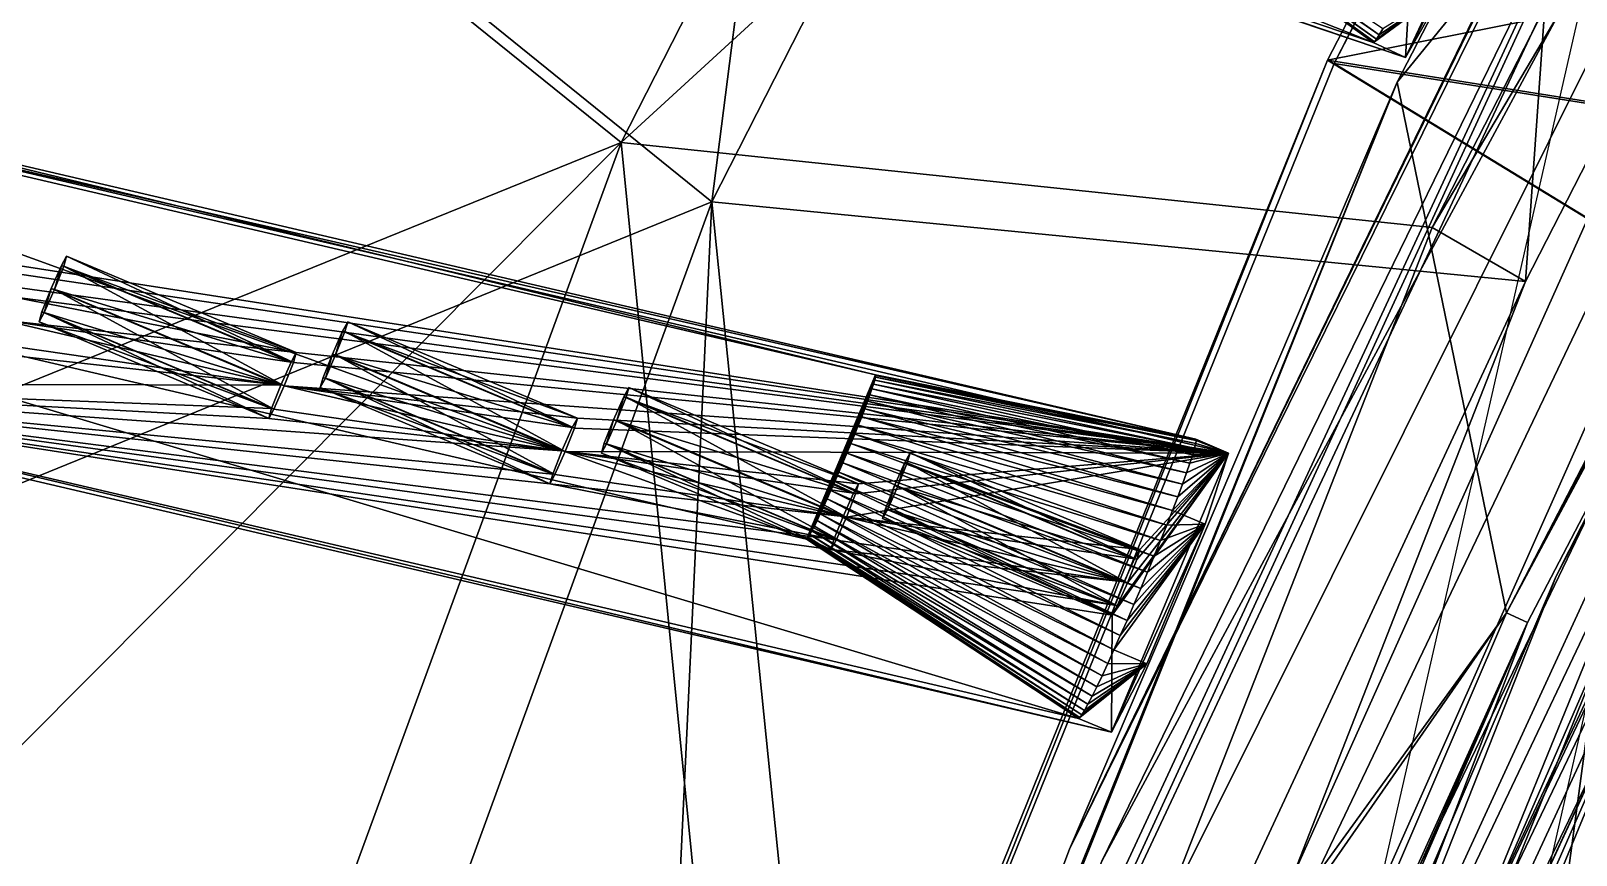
# Model space of a CAD drawing. Header units: millimetres. Extents: x -228 to 228, y -204 to 237.
# Drawn here: x -189.45 to -146.07, y 12.16 to 35.31 of the extents above; entities that cross this region are included whole.
import ezdxf

# ---------------------------------------------------------------- set-up
doc = ezdxf.new("R2010")
doc.units = ezdxf.units.MM
doc.header["$LTSCALE"] = 127.314815
for name, color, linetype in [('1230', 7, 'CONTINUOUS'), ('1397', 7, 'CONTINUOUS'), ('1437', 7, 'CONTINUOUS'), ('15', 7, 'CONTINUOUS'), ('1785', 7, 'CONTINUOUS'), ('1786', 7, 'CONTINUOUS'), ('1788', 7, 'CONTINUOUS'), ('18', 7, 'CONTINUOUS'), ('25', 7, 'CONTINUOUS'), ('331', 7, 'CONTINUOUS'), ('360', 7, 'CONTINUOUS'), ('378', 7, 'CONTINUOUS'), ('436', 7, 'CONTINUOUS'), ('45', 7, 'CONTINUOUS'), ('52', 7, 'CONTINUOUS'), ('55', 7, 'CONTINUOUS'), ('6630', 7, 'CONTINUOUS'), ('6631', 7, 'CONTINUOUS'), ('6634', 7, 'CONTINUOUS'), ('6722', 7, 'CONTINUOUS'), ('6923', 7, 'CONTINUOUS'), ('6924', 7, 'CONTINUOUS'), ('6945', 7, 'CONTINUOUS'), ('6947', 7, 'CONTINUOUS'), ('6950', 7, 'CONTINUOUS'), ('6951', 7, 'CONTINUOUS'), ('6952', 7, 'CONTINUOUS'), ('6953', 7, 'CONTINUOUS'), ('6954', 7, 'CONTINUOUS'), ('6955', 7, 'CONTINUOUS'), ('6956', 7, 'CONTINUOUS'), ('6957', 7, 'CONTINUOUS'), ('6958', 7, 'CONTINUOUS'), ('6959', 7, 'CONTINUOUS'), ('6960', 7, 'CONTINUOUS'), ('6961', 7, 'CONTINUOUS'), ('6962', 7, 'CONTINUOUS'), ('6963', 7, 'CONTINUOUS'), ('6964', 7, 'CONTINUOUS'), ('6965', 7, 'CONTINUOUS'), ('6966', 7, 'CONTINUOUS'), ('6973', 7, 'CONTINUOUS'), ('6975', 7, 'CONTINUOUS'), ('6976', 7, 'CONTINUOUS'), ('6978', 7, 'CONTINUOUS')]:
    doc.layers.add(name, color=color, linetype=linetype)

msp = doc.modelspace()

# ---------------------------------------------------------------- linework, layer by layer
at = {"layer": '1230', "color": 5, "linetype": 'Continuous'}
for points in [[(-146.627, 19.996, 1026.722), (-121.292, 70.028, 1027.748), (-120.549, 69.599, 1026.788), (-146.627, 19.996, 1026.722)], [(-159.452, -12.478, 1025.142), (-146.627, 19.996, 1026.722), (-120.549, 69.599, 1026.788), (-159.452, -12.478, 1025.142)], [(-159.452, -12.478, 1025.142), (-120.549, 69.599, 1026.788), (-158.696, -12.728, 1024.603), (-159.452, -12.478, 1025.142)], [(-120.549, 69.599, 1026.788), (-119.461, 68.971, 1026.509), (-158.696, -12.728, 1024.603), (-120.549, 69.599, 1026.788)], [(-119.461, 68.971, 1026.509), (-144.801, 19.216, 1025.732), (-158.696, -12.728, 1024.603), (-119.461, 68.971, 1026.509)], [(-144.801, 19.216, 1025.732), (-157.798, -13.048, 1024.474), (-158.696, -12.728, 1024.603), (-144.801, 19.216, 1025.732)]]:
    msp.add_3dface(points, dxfattribs=at)
at = {"layer": '1397', "color": 5, "linetype": 'Continuous'}
for points in [[(-168.078, -8.29, 1027.757), (-160.292, 12.33, 1028.608), (-129.505, 74.77, 1029.13), (-168.078, -8.29, 1027.757)], [(-168.078, -8.29, 1027.757), (-129.505, 74.77, 1029.13), (-167.777, -8.367, 1027.135), (-168.078, -8.29, 1027.757)], [(-129.505, 74.77, 1029.13), (-128.922, 74.433, 1028.874), (-167.777, -8.367, 1027.135), (-129.505, 74.77, 1029.13)], [(-160.292, 12.33, 1028.608), (-129.787, 74.933, 1029.772), (-129.505, 74.77, 1029.13), (-160.292, 12.33, 1028.608)], [(-128.922, 74.433, 1028.874), (-159.38, 11.995, 1027.713), (-167.777, -8.367, 1027.135), (-128.922, 74.433, 1028.874)]]:
    msp.add_3dface(points, dxfattribs=at)
at = {"layer": '1437', "color": 5, "linetype": 'Continuous'}
for points in [[(-144.763, 20.147, 1029.44), (-158.102, -12.583, 1028.011), (-143.28, 19.492, 1028.89), (-144.763, 20.147, 1029.44)], [(-143.28, 19.492, 1028.89), (-158.102, -12.583, 1028.011), (-157.451, -12.811, 1027.672), (-143.28, 19.492, 1028.89)], [(-156.732, -13.077, 1027.604), (-143.28, 19.492, 1028.89), (-157.451, -12.811, 1027.672), (-156.732, -13.077, 1027.604)]]:
    msp.add_3dface(points, dxfattribs=at)
at = {"layer": '15', "color": 5, "linetype": 'Continuous'}
for points in [[(-153.046, 34.485, 1032.773), (-83.571, 48.25, 1037.893), (-131.588, 75.972, 1033.284), (-153.046, 34.485, 1032.773)], [(-93.212, 24.976, 1037.893), (-83.571, 48.25, 1037.893), (-153.046, 34.485, 1032.773), (-93.212, 24.976, 1037.893)], [(-170.748, -9.285, 1031.221), (-96.5, 0, 1037.893), (-153.046, 34.485, 1032.773), (-170.748, -9.285, 1031.221)], [(-96.5, 0, 1037.893), (-93.212, 24.976, 1037.893), (-153.046, 34.485, 1032.773), (-96.5, 0, 1037.893)]]:
    msp.add_3dface(points, dxfattribs=at)
at = {"layer": '1785', "color": 2, "linetype": 'Continuous'}
for points in [[(-149.517, 0, 26), (-129.289, 62.262, 26), (-134.711, 64.871, 26), (-149.517, 0, 26)], [(-143.5, 0, 26), (-129.289, 62.262, 26), (-149.517, 0, 26), (-143.5, 0, 26)]]:
    msp.add_3dface(points, dxfattribs=at)
at = {"layer": '1786', "color": 2, "linetype": 'Continuous'}
for points in [[(-154.156, 0, 25.156), (-138.889, 66.886, 25.156), (-147.855, 0, 18.855), (-154.156, 0, 25.156)], [(-147.855, 0, 18.855), (-138.889, 66.886, 25.156), (-133.212, 64.152, 18.855), (-147.855, 0, 18.855)]]:
    msp.add_3dface(points, dxfattribs=at)
at = {"layer": '1788', "color": 2, "linetype": 'Continuous'}
for points in [[(-147.478, 0, 14.121), (-147.709, 0, 18.527), (-133.081, 64.089, 18.527), (-147.478, 0, 14.121)], [(-147.478, 0, 14.121), (-133.081, 64.089, 18.527), (-132.873, 63.988, 14.121), (-147.478, 0, 14.121)]]:
    msp.add_3dface(points, dxfattribs=at)
at = {"layer": '18', "color": 5, "linetype": 'Continuous'}
for points in [[(-131.412, 75.871, 1031.295), (-93.212, 24.976, 1035.889), (-152.865, 34.39, 1030.783), (-131.412, 75.871, 1031.295)], [(-96.5, 0, 1035.889), (-170.52, -9.273, 1029.234), (-152.865, 34.39, 1030.783), (-96.5, 0, 1035.889)], [(-93.212, 24.976, 1035.889), (-96.5, 0, 1035.889), (-152.865, 34.39, 1030.783), (-93.212, 24.976, 1035.889)]]:
    msp.add_3dface(points, dxfattribs=at)
at = {"layer": '25', "color": 5, "linetype": 'Continuous'}
for points in [[(-153.046, 34.485, 1032.773), (-131.588, 75.972, 1033.284), (-152.865, 34.39, 1030.783), (-153.046, 34.485, 1032.773)], [(-131.588, 75.972, 1033.284), (-131.412, 75.871, 1031.295), (-152.865, 34.39, 1030.783), (-131.588, 75.972, 1033.284)], [(-170.748, -9.285, 1031.221), (-153.046, 34.485, 1032.773), (-170.52, -9.273, 1029.234), (-170.748, -9.285, 1031.221)], [(-170.52, -9.273, 1029.234), (-153.046, 34.485, 1032.773), (-152.865, 34.39, 1030.783), (-170.52, -9.273, 1029.234)]]:
    msp.add_3dface(points, dxfattribs=at)
at = {"layer": '331', "color": 5, "linetype": 'Continuous'}
for points in [[(-128.922, 74.433, 1028.874), (-126.476, 73.021, 1028.903), (-159.38, 11.995, 1027.713), (-128.922, 74.433, 1028.874)], [(-159.38, 11.995, 1027.713), (-126.476, 73.021, 1028.903), (-167.169, -8.569, 1026.864), (-159.38, 11.995, 1027.713)], [(-167.169, -8.569, 1026.864), (-126.476, 73.021, 1028.903), (-163.823, -10.296, 1026.662), (-167.169, -8.569, 1026.864)], [(-126.476, 73.021, 1028.903), (-124.565, 71.918, 1028.934), (-163.823, -10.296, 1026.662), (-126.476, 73.021, 1028.903)], [(-163.823, -10.296, 1026.662), (-124.565, 71.918, 1028.934), (-161.642, -11.401, 1026.38), (-163.823, -10.296, 1026.662)], [(-124.565, 71.918, 1028.934), (-122.24, 70.575, 1028.707), (-161.642, -11.401, 1026.38), (-124.565, 71.918, 1028.934)], [(-161.642, -11.401, 1026.38), (-122.24, 70.575, 1028.707), (-160.305, -12.063, 1025.877), (-161.642, -11.401, 1026.38)], [(-122.24, 70.575, 1028.707), (-121.292, 70.028, 1027.748), (-160.305, -12.063, 1025.877), (-122.24, 70.575, 1028.707)], [(-160.305, -12.063, 1025.877), (-121.292, 70.028, 1027.748), (-146.627, 19.996, 1026.722), (-160.305, -12.063, 1025.877)], [(-159.452, -12.478, 1025.142), (-160.305, -12.063, 1025.877), (-146.627, 19.996, 1026.722), (-159.452, -12.478, 1025.142)]]:
    msp.add_3dface(points, dxfattribs=at)
at = {"layer": '360', "color": 5, "linetype": 'Continuous'}
for points in [[(-147.435, 18.692, 1030.461), (-159.266, -12.211, 1028.73), (-120.796, 69.742, 1031.257), (-147.435, 18.692, 1030.461)], [(-120.796, 69.742, 1031.257), (-159.266, -12.211, 1028.73), (-120.194, 69.394, 1030.83), (-120.796, 69.742, 1031.257)], [(-159.266, -12.211, 1028.73), (-158.102, -12.583, 1028.011), (-120.194, 69.394, 1030.83), (-159.266, -12.211, 1028.73)], [(-120.194, 69.394, 1030.83), (-158.102, -12.583, 1028.011), (-144.763, 20.147, 1029.44), (-120.194, 69.394, 1030.83)], [(-160.634, -11.718, 1029.225), (-159.266, -12.211, 1028.73), (-147.435, 18.692, 1030.461), (-160.634, -11.718, 1029.225)]]:
    msp.add_3dface(points, dxfattribs=at)
at = {"layer": '378', "color": 5, "linetype": 'Continuous'}
msp.add_3dface([(-156.732, -13.077, 1027.604), (-133.127, 8.141, 1029.938), (-143.28, 19.492, 1028.89), (-156.732, -13.077, 1027.604)], dxfattribs=at)
at = {"layer": '436', "color": 5, "linetype": 'Continuous'}
for points in [[(-121.502, 70.149, 1031.411), (-148.026, 18.961, 1030.543), (-121.14, 69.94, 1031.392), (-121.502, 70.149, 1031.411)], [(-148.026, 18.961, 1030.543), (-120.796, 69.742, 1031.257), (-121.14, 69.94, 1031.392), (-148.026, 18.961, 1030.543)], [(-148.026, 18.961, 1030.543), (-147.435, 18.692, 1030.461), (-120.796, 69.742, 1031.257), (-148.026, 18.961, 1030.543)], [(-148.026, 18.961, 1030.543), (-161.102, -11.533, 1029.261), (-147.435, 18.692, 1030.461), (-148.026, 18.961, 1030.543)], [(-147.435, 18.692, 1030.461), (-161.102, -11.533, 1029.261), (-160.867, -11.627, 1029.265), (-147.435, 18.692, 1030.461)], [(-160.634, -11.718, 1029.225), (-147.435, 18.692, 1030.461), (-160.867, -11.627, 1029.265), (-160.634, -11.718, 1029.225)]]:
    msp.add_3dface(points, dxfattribs=at)
at = {"layer": '45', "color": 5, "linetype": 'Continuous'}
msp.add_3dface([(-144.801, 19.216, 1025.732), (-132.228, -7.286, 1027.011), (-157.798, -13.048, 1024.474), (-144.801, 19.216, 1025.732)], dxfattribs=at)
at = {"layer": '52', "color": 5, "linetype": 'Continuous'}
for points in [[(-151.093, 33.866, 1029.97), (-129.849, 74.968, 1030.472), (-160.292, 12.33, 1028.608), (-151.093, 33.866, 1029.97)], [(-160.292, 12.33, 1028.608), (-129.849, 74.968, 1030.472), (-129.787, 74.933, 1029.772), (-160.292, 12.33, 1028.608)], [(-168.56, -9.423, 1028.45), (-151.093, 33.866, 1029.97), (-168.517, -9.421, 1028.077), (-168.56, -9.423, 1028.45)], [(-151.093, 33.866, 1029.97), (-168.474, -9.419, 1027.704), (-168.517, -9.421, 1028.077), (-151.093, 33.866, 1029.97)], [(-168.474, -9.419, 1027.704), (-151.093, 33.866, 1029.97), (-168.278, -8.86, 1027.73), (-168.474, -9.419, 1027.704)], [(-151.093, 33.866, 1029.97), (-168.078, -8.29, 1027.757), (-168.278, -8.86, 1027.73), (-151.093, 33.866, 1029.97)], [(-168.078, -8.29, 1027.757), (-151.093, 33.866, 1029.97), (-160.292, 12.33, 1028.608), (-168.078, -8.29, 1027.757)]]:
    msp.add_3dface(points, dxfattribs=at)
at = {"layer": '55', "color": 5, "linetype": 'Continuous'}
for points in [[(-129.849, 74.968, 1030.472), (-151.093, 33.866, 1029.97), (-121.502, 70.149, 1031.411), (-129.849, 74.968, 1030.472)], [(-121.502, 70.149, 1031.411), (-151.093, 33.866, 1029.97), (-148.026, 18.961, 1030.543), (-121.502, 70.149, 1031.411)], [(-151.093, 33.866, 1029.97), (-168.56, -9.423, 1028.45), (-148.026, 18.961, 1030.543), (-151.093, 33.866, 1029.97)], [(-148.026, 18.961, 1030.543), (-168.56, -9.423, 1028.45), (-169.356, -11.724, 1028.343), (-148.026, 18.961, 1030.543)], [(-161.102, -11.533, 1029.261), (-148.026, 18.961, 1030.543), (-169.356, -11.724, 1028.343), (-161.102, -11.533, 1029.261)]]:
    msp.add_3dface(points, dxfattribs=at)
at = {"layer": '6630', "color": 6, "linetype": 'Continuous'}
for points in [[(-172.881, 32.169, 553.042), (-146.238, 84.431, 553.05), (-190.096, 46.066, 88.542), (-172.881, 32.169, 553.042)], [(-146.238, 84.431, 553.05), (-172.881, 32.169, 553.042), (-127.606, 73.673, 1026.6), (-146.238, 84.431, 553.05)], [(-127.606, 73.673, 1026.6), (-172.881, 32.169, 553.042), (-150.105, 29.785, 1025.993), (-127.606, 73.673, 1026.6)], [(-200.294, 21.058, 99.884), (-172.881, 32.169, 553.042), (-190.096, 46.066, 88.542), (-200.294, 21.058, 99.884)], [(-192.955, -22.575, 553.043), (-172.881, 32.169, 553.042), (-208.254, -3.377, 115.659), (-192.955, -22.575, 553.043)], [(-208.254, -3.377, 115.659), (-172.881, 32.169, 553.042), (-200.294, 21.058, 99.884), (-208.254, -3.377, 115.659)], [(-172.881, 32.169, 553.042), (-192.955, -22.575, 553.043), (-168.107, -16.104, 1024.198), (-172.881, 32.169, 553.042)], [(-150.105, 29.785, 1025.993), (-172.881, 32.169, 553.042), (-168.107, -16.104, 1024.198), (-150.105, 29.785, 1025.993)]]:
    msp.add_3dface(points, dxfattribs=at)
at = {"layer": '6631', "color": 6, "linetype": 'Continuous'}
for points in [[(-162.269, 93.686, 79.5), (-170.333, 30.504, 553.04), (-187.545, 44.423, 88.591), (-162.269, 93.686, 79.5)], [(-143.637, 82.929, 553.05), (-170.333, 30.504, 553.04), (-162.269, 93.686, 79.5), (-143.637, 82.929, 553.05)], [(-170.333, 30.504, 553.04), (-143.637, 82.929, 553.05), (-147.493, 28.273, 1025.993), (-170.333, 30.504, 553.04)], [(-147.493, 28.273, 1025.993), (-143.637, 82.929, 553.05), (-125.005, 72.172, 1026.6), (-147.493, 28.273, 1025.993)], [(-187.545, 44.423, 88.591), (-170.333, 30.504, 553.04), (-197.735, 19.35, 99.988), (-187.545, 44.423, 88.591)], [(-170.333, 30.504, 553.04), (-190.338, -24.345, 553.042), (-197.735, 19.35, 99.988), (-170.333, 30.504, 553.04)], [(-173.259, -31.753, 954.205), (-190.338, -24.345, 553.042), (-170.333, 30.504, 553.04), (-173.259, -31.753, 954.205)], [(-173.259, -31.753, 954.205), (-170.333, 30.504, 553.04), (-165.452, -17.637, 1024.198), (-173.259, -31.753, 954.205)], [(-165.452, -17.637, 1024.198), (-170.333, 30.504, 553.04), (-147.493, 28.273, 1025.993), (-165.452, -17.637, 1024.198)]]:
    msp.add_3dface(points, dxfattribs=at)
at = {"layer": '6634', "color": 6, "linetype": 'Continuous'}
for points in [[(-200.294, 21.058, 99.884), (-190.096, 46.066, 88.542), (-187.545, 44.423, 88.591), (-200.294, 21.058, 99.884)], [(-200.294, 21.058, 99.884), (-187.545, 44.423, 88.591), (-197.735, 19.35, 99.988), (-200.294, 21.058, 99.884)]]:
    msp.add_3dface(points, dxfattribs=at)
at = {"layer": '6722', "color": 6, "linetype": 'Continuous'}
for points in [[(-127.606, 73.673, 1026.6), (-150.105, 29.785, 1025.993), (-125.005, 72.172, 1026.6), (-127.606, 73.673, 1026.6)], [(-150.105, 29.785, 1025.993), (-147.493, 28.273, 1025.993), (-125.005, 72.172, 1026.6), (-150.105, 29.785, 1025.993)], [(-150.105, 29.785, 1025.993), (-168.107, -16.104, 1024.198), (-147.493, 28.273, 1025.993), (-150.105, 29.785, 1025.993)], [(-168.107, -16.104, 1024.198), (-165.452, -17.637, 1024.198), (-147.493, 28.273, 1025.993), (-168.107, -16.104, 1024.198)]]:
    msp.add_3dface(points, dxfattribs=at)
at = {"layer": '6923', "color": 191, "linetype": 'Continuous', "true_color": 0xba45ff}
for points in [[(-191.504, 48.282, 92.737), (-150.662, 37.897, 993.708), (-150.862, 34.556, 1020.746), (-191.504, 48.282, 92.737)], [(-150.662, 37.897, 993.708), (-147.245, 42.248, 1020.702), (-150.862, 34.556, 1020.746), (-150.662, 37.897, 993.708)], [(-150.862, 34.556, 1020.746), (-147.245, 42.248, 1020.702), (-147.988, 40.271, 1024.389), (-150.862, 34.556, 1020.746)], [(-149.797, 36.425, 1024.412), (-150.862, 34.556, 1020.746), (-147.988, 40.271, 1024.389), (-149.797, 36.425, 1024.412)]]:
    msp.add_3dface(points, dxfattribs=at)
at = {"layer": '6924', "color": 191, "linetype": 'Continuous', "true_color": 0xba45ff}
for points in [[(-191.504, 48.282, 92.737), (-150.862, 34.556, 1020.746), (-192.408, 48.707, 92.783), (-191.504, 48.282, 92.737)], [(-150.862, 34.556, 1020.746), (-151.766, 34.982, 1020.792), (-192.408, 48.707, 92.783), (-150.862, 34.556, 1020.746)]]:
    msp.add_3dface(points, dxfattribs=at)
at = {"layer": '6945', "color": 191, "linetype": 'Continuous', "true_color": 0xba45ff}
for points in [[(-150.862, 34.556, 1020.746), (-149.797, 36.425, 1024.412), (-151.766, 34.982, 1020.792), (-150.862, 34.556, 1020.746)], [(-151.766, 34.982, 1020.792), (-149.797, 36.425, 1024.412), (-151.732, 35, 1021.285), (-151.766, 34.982, 1020.792)], [(-151.732, 35, 1021.285), (-149.797, 36.425, 1024.412), (-151.674, 35.071, 1021.771), (-151.732, 35, 1021.285)], [(-151.674, 35.071, 1021.771), (-149.797, 36.425, 1024.412), (-151.593, 35.192, 1022.243), (-151.674, 35.071, 1021.771)], [(-151.593, 35.192, 1022.243), (-149.797, 36.425, 1024.412), (-151.49, 35.362, 1022.695), (-151.593, 35.192, 1022.243)]]:
    msp.add_3dface(points, dxfattribs=at)
at = {"layer": '6947', "color": 191, "linetype": 'Continuous', "true_color": 0xba45ff}
for points in [[(-192.408, 48.707, 92.783), (-151.766, 34.982, 1020.792), (-199.054, 53.819, 101.909), (-192.408, 48.707, 92.783)], [(-151.766, 34.982, 1020.792), (-159.177, 40.352, 1012.437), (-199.054, 53.819, 101.909), (-151.766, 34.982, 1020.792)]]:
    msp.add_3dface(points, dxfattribs=at)
at = {"layer": '6950', "color": 191, "linetype": 'Continuous', "true_color": 0xba45ff}
for points in [[(-159.157, 40.363, 1012.727), (-159.177, 40.352, 1012.437), (-151.732, 35, 1021.285), (-159.157, 40.363, 1012.727)], [(-159.177, 40.352, 1012.437), (-151.766, 34.982, 1020.792), (-151.732, 35, 1021.285), (-159.177, 40.352, 1012.437)], [(-159.123, 40.405, 1013.012), (-159.157, 40.363, 1012.727), (-151.674, 35.071, 1021.771), (-159.123, 40.405, 1013.012)], [(-159.157, 40.363, 1012.727), (-151.732, 35, 1021.285), (-151.674, 35.071, 1021.771), (-159.157, 40.363, 1012.727)], [(-159.076, 40.476, 1013.29), (-159.123, 40.405, 1013.012), (-151.593, 35.192, 1022.243), (-159.076, 40.476, 1013.29)], [(-159.123, 40.405, 1013.012), (-151.674, 35.071, 1021.771), (-151.593, 35.192, 1022.243), (-159.123, 40.405, 1013.012)], [(-159.076, 40.476, 1013.29), (-151.593, 35.192, 1022.243), (-151.49, 35.362, 1022.695), (-159.076, 40.476, 1013.29)]]:
    msp.add_3dface(points, dxfattribs=at)
at = {"layer": '6951', "color": 191, "linetype": 'Continuous', "true_color": 0xba45ff}
for points in [[(-155.824, 23.451, 1020.288), (-197.787, 29.955, 129.544), (-197.768, 33.241, 102.398), (-155.824, 23.451, 1020.288)], [(-197.868, 29.677, 130.252), (-197.787, 29.955, 129.544), (-155.824, 23.451, 1020.288), (-197.868, 29.677, 130.252)], [(-189.894, 28.113, 302.274), (-197.868, 29.677, 130.252), (-155.824, 23.451, 1020.288), (-189.894, 28.113, 302.274)], [(-190.236, 27.18, 303.281), (-189.975, 27.835, 302.982), (-182.001, 26.271, 475.004), (-190.236, 27.18, 303.281)], [(-189.975, 27.835, 302.982), (-189.894, 28.113, 302.274), (-155.824, 23.451, 1020.288), (-189.975, 27.835, 302.982)], [(-155.824, 23.451, 1020.288), (-182.001, 26.271, 475.004), (-189.975, 27.835, 302.982), (-155.824, 23.451, 1020.288)], [(-190.236, 27.18, 303.281), (-182.434, 25.359, 474.013), (-190.523, 26.531, 302.993), (-190.236, 27.18, 303.281)], [(-182.147, 26.008, 474.3), (-182.434, 25.359, 474.013), (-190.236, 27.18, 303.281), (-182.147, 26.008, 474.3)], [(-182.001, 26.271, 475.004), (-182.147, 26.008, 474.3), (-190.236, 27.18, 303.281), (-182.001, 26.271, 475.004)], [(-190.523, 26.531, 302.993), (-182.434, 25.359, 474.013), (-190.668, 26.269, 302.289), (-190.523, 26.531, 302.993)], [(-190.668, 26.269, 302.289), (-182.434, 25.359, 474.013), (-201.059, 25.404, 102.465), (-190.668, 26.269, 302.289)], [(-182.082, 25.993, 475.712), (-182.001, 26.271, 475.004), (-155.824, 23.451, 1020.288), (-182.082, 25.993, 475.712)], [(-182.342, 25.338, 476.01), (-182.082, 25.993, 475.712), (-155.824, 23.451, 1020.288), (-182.342, 25.338, 476.01)], [(-159.015, 19.178, 992.501), (-159.096, 18.9, 993.209), (-201.059, 25.404, 102.465), (-159.015, 19.178, 992.501)], [(-201.059, 25.404, 102.465), (-159.096, 18.9, 993.209), (-159.115, 15.614, 1020.355), (-201.059, 25.404, 102.465)], [(-166.989, 20.742, 820.479), (-159.015, 19.178, 992.501), (-201.059, 25.404, 102.465), (-166.989, 20.742, 820.479)], [(-166.908, 21.02, 819.771), (-166.989, 20.742, 820.479), (-201.059, 25.404, 102.465), (-166.908, 21.02, 819.771)], [(-201.059, 25.404, 102.465), (-174.882, 22.585, 647.749), (-166.908, 21.02, 819.771), (-201.059, 25.404, 102.465)], [(-174.801, 22.862, 647.041), (-174.882, 22.585, 647.749), (-201.059, 25.404, 102.465), (-174.801, 22.862, 647.041)], [(-174.541, 23.517, 646.743), (-174.801, 22.862, 647.041), (-201.059, 25.404, 102.465), (-174.541, 23.517, 646.743)], [(-182.775, 24.427, 475.019), (-174.541, 23.517, 646.743), (-201.059, 25.404, 102.465), (-182.775, 24.427, 475.019)], [(-182.694, 24.704, 474.311), (-182.775, 24.427, 475.019), (-201.059, 25.404, 102.465), (-182.694, 24.704, 474.311)], [(-182.434, 25.359, 474.013), (-182.694, 24.704, 474.311), (-201.059, 25.404, 102.465), (-182.434, 25.359, 474.013)], [(-182.342, 25.338, 476.01), (-174.541, 23.517, 646.743), (-182.63, 24.689, 475.723), (-182.342, 25.338, 476.01)], [(-174.253, 24.166, 647.03), (-174.541, 23.517, 646.743), (-182.342, 25.338, 476.01), (-174.253, 24.166, 647.03)], [(-174.108, 24.428, 647.734), (-174.253, 24.166, 647.03), (-182.342, 25.338, 476.01), (-174.108, 24.428, 647.734)], [(-174.108, 24.428, 647.734), (-182.342, 25.338, 476.01), (-155.824, 23.451, 1020.288), (-174.108, 24.428, 647.734)], [(-182.63, 24.689, 475.723), (-174.541, 23.517, 646.743), (-182.775, 24.427, 475.019), (-182.63, 24.689, 475.723)], [(-174.189, 24.151, 648.442), (-174.108, 24.428, 647.734), (-155.824, 23.451, 1020.288), (-174.189, 24.151, 648.442)], [(-174.449, 23.496, 648.74), (-174.189, 24.151, 648.442), (-155.824, 23.451, 1020.288), (-174.449, 23.496, 648.74)], [(-174.449, 23.496, 648.74), (-166.647, 21.675, 819.473), (-174.736, 22.847, 648.453), (-174.449, 23.496, 648.74)], [(-166.36, 22.324, 819.76), (-166.647, 21.675, 819.473), (-174.449, 23.496, 648.74), (-166.36, 22.324, 819.76)], [(-166.215, 22.586, 820.464), (-166.36, 22.324, 819.76), (-174.449, 23.496, 648.74), (-166.215, 22.586, 820.464)], [(-166.215, 22.586, 820.464), (-174.449, 23.496, 648.74), (-155.824, 23.451, 1020.288), (-166.215, 22.586, 820.464)], [(-158.321, 20.744, 993.193), (-166.556, 21.654, 821.47), (-155.824, 23.451, 1020.288), (-158.321, 20.744, 993.193)], [(-166.556, 21.654, 821.47), (-166.296, 22.309, 821.172), (-155.824, 23.451, 1020.288), (-166.556, 21.654, 821.47)], [(-166.296, 22.309, 821.172), (-166.215, 22.586, 820.464), (-155.824, 23.451, 1020.288), (-166.296, 22.309, 821.172)], [(-159.096, 18.9, 993.209), (-155.824, 23.451, 1020.288), (-159.115, 15.614, 1020.355), (-159.096, 18.9, 993.209)], [(-159.115, 15.614, 1020.355), (-155.824, 23.451, 1020.288), (-156.479, 21.453, 1023.981), (-159.115, 15.614, 1020.355)], [(-159.096, 18.9, 993.209), (-158.95, 19.163, 993.913), (-155.824, 23.451, 1020.288), (-159.096, 18.9, 993.209)], [(-158.95, 19.163, 993.913), (-158.663, 19.811, 994.2), (-155.824, 23.451, 1020.288), (-158.95, 19.163, 993.913)], [(-158.663, 19.811, 994.2), (-158.403, 20.466, 993.902), (-155.824, 23.451, 1020.288), (-158.663, 19.811, 994.2)], [(-158.403, 20.466, 993.902), (-158.321, 20.744, 993.193), (-155.824, 23.451, 1020.288), (-158.403, 20.466, 993.902)], [(-174.736, 22.847, 648.453), (-166.647, 21.675, 819.473), (-174.882, 22.585, 647.749), (-174.736, 22.847, 648.453)], [(-166.647, 21.675, 819.473), (-166.908, 21.02, 819.771), (-174.882, 22.585, 647.749), (-166.647, 21.675, 819.473)], [(-166.556, 21.654, 821.47), (-158.754, 19.833, 992.202), (-166.843, 21.005, 821.183), (-166.556, 21.654, 821.47)], [(-158.467, 20.482, 992.489), (-158.754, 19.833, 992.202), (-166.556, 21.654, 821.47), (-158.467, 20.482, 992.489)], [(-158.321, 20.744, 993.193), (-158.467, 20.482, 992.489), (-166.556, 21.654, 821.47), (-158.321, 20.744, 993.193)], [(-158.124, 17.534, 1024.015), (-159.115, 15.614, 1020.355), (-156.479, 21.453, 1023.981), (-158.124, 17.534, 1024.015)], [(-166.843, 21.005, 821.183), (-158.754, 19.833, 992.202), (-166.989, 20.742, 820.479), (-166.843, 21.005, 821.183)], [(-158.754, 19.833, 992.202), (-159.015, 19.178, 992.501), (-166.989, 20.742, 820.479), (-158.754, 19.833, 992.202)]]:
    msp.add_3dface(points, dxfattribs=at)
at = {"layer": '6952', "color": 191, "linetype": 'Continuous', "true_color": 0xba45ff}
for points in [[(-201.059, 25.404, 102.465), (-159.115, 15.614, 1020.355), (-201.98, 25.791, 102.511), (-201.059, 25.404, 102.465)], [(-159.115, 15.614, 1020.355), (-160.036, 16.002, 1020.401), (-201.98, 25.791, 102.511), (-159.115, 15.614, 1020.355)]]:
    msp.add_3dface(points, dxfattribs=at)
at = {"layer": '6953', "color": 191, "linetype": 'Continuous', "true_color": 0xba45ff}
for points in [[(-208.823, 30.641, 111.635), (-167.677, 21.038, 1012.044), (-206.887, 35.25, 111.596), (-208.823, 30.641, 111.635)], [(-206.887, 35.25, 111.596), (-167.677, 21.038, 1012.044), (-165.741, 25.647, 1012.005), (-206.887, 35.25, 111.596)], [(-165.741, 25.647, 1012.005), (-167.677, 21.038, 1012.044), (-167.657, 21.05, 1012.334), (-165.741, 25.647, 1012.005)], [(-165.734, 25.629, 1012.295), (-165.741, 25.647, 1012.005), (-167.657, 21.05, 1012.334), (-165.734, 25.629, 1012.295)], [(-167.625, 21.094, 1012.62), (-165.734, 25.629, 1012.295), (-167.657, 21.05, 1012.334), (-167.625, 21.094, 1012.62)], [(-165.741, 25.579, 1012.581), (-165.734, 25.629, 1012.295), (-167.625, 21.094, 1012.62), (-165.741, 25.579, 1012.581)], [(-167.58, 21.167, 1012.897), (-165.741, 25.579, 1012.581), (-167.625, 21.094, 1012.62), (-167.58, 21.167, 1012.897)], [(-165.76, 25.499, 1012.86), (-165.741, 25.579, 1012.581), (-167.58, 21.167, 1012.897), (-165.76, 25.499, 1012.86)], [(-167.523, 21.271, 1013.163), (-165.76, 25.499, 1012.86), (-167.58, 21.167, 1012.897), (-167.523, 21.271, 1013.163)], [(-165.793, 25.39, 1013.128), (-165.76, 25.499, 1012.86), (-167.523, 21.271, 1013.163), (-165.793, 25.39, 1013.128)], [(-167.455, 21.402, 1013.413), (-165.793, 25.39, 1013.128), (-167.523, 21.271, 1013.163), (-167.455, 21.402, 1013.413)], [(-165.838, 25.254, 1013.381), (-165.793, 25.39, 1013.128), (-167.455, 21.402, 1013.413), (-165.838, 25.254, 1013.381)], [(-167.377, 21.56, 1013.645), (-165.838, 25.254, 1013.381), (-167.455, 21.402, 1013.413), (-167.377, 21.56, 1013.645)], [(-165.894, 25.091, 1013.615), (-165.838, 25.254, 1013.381), (-167.377, 21.56, 1013.645), (-165.894, 25.091, 1013.615)], [(-167.29, 21.741, 1013.855), (-165.894, 25.091, 1013.615), (-167.377, 21.56, 1013.645), (-167.29, 21.741, 1013.855)], [(-165.962, 24.905, 1013.828), (-165.894, 25.091, 1013.615), (-167.29, 21.741, 1013.855), (-165.962, 24.905, 1013.828)], [(-167.196, 21.945, 1014.04), (-165.962, 24.905, 1013.828), (-167.29, 21.741, 1013.855), (-167.196, 21.945, 1014.04)], [(-166.04, 24.697, 1014.016), (-165.962, 24.905, 1013.828), (-167.196, 21.945, 1014.04), (-166.04, 24.697, 1014.016)], [(-167.094, 22.167, 1014.197), (-166.04, 24.697, 1014.016), (-167.196, 21.945, 1014.04), (-167.094, 22.167, 1014.197)], [(-166.126, 24.472, 1014.178), (-166.04, 24.697, 1014.016), (-167.094, 22.167, 1014.197), (-166.126, 24.472, 1014.178)], [(-166.988, 22.405, 1014.326), (-166.126, 24.472, 1014.178), (-167.094, 22.167, 1014.197), (-166.988, 22.405, 1014.326)], [(-166.221, 24.231, 1014.31), (-166.126, 24.472, 1014.178), (-166.988, 22.405, 1014.326), (-166.221, 24.231, 1014.31)], [(-166.877, 22.656, 1014.423), (-166.221, 24.231, 1014.31), (-166.988, 22.405, 1014.326), (-166.877, 22.656, 1014.423)], [(-166.322, 23.978, 1014.411), (-166.221, 24.231, 1014.31), (-166.877, 22.656, 1014.423), (-166.322, 23.978, 1014.411)], [(-166.765, 22.916, 1014.487), (-166.322, 23.978, 1014.411), (-166.877, 22.656, 1014.423), (-166.765, 22.916, 1014.487)], [(-166.429, 23.716, 1014.481), (-166.322, 23.978, 1014.411), (-166.765, 22.916, 1014.487), (-166.429, 23.716, 1014.481)], [(-166.651, 23.182, 1014.519), (-166.429, 23.716, 1014.481), (-166.765, 22.916, 1014.487), (-166.651, 23.182, 1014.519)], [(-166.539, 23.45, 1014.517), (-166.429, 23.716, 1014.481), (-166.651, 23.182, 1014.519), (-166.539, 23.45, 1014.517)]]:
    msp.add_3dface(points, dxfattribs=at)
at = {"layer": '6954', "color": 191, "linetype": 'Continuous', "true_color": 0xba45ff}
for points in [[(-156.745, 23.838, 1020.334), (-197.768, 33.241, 102.398), (-198.689, 33.628, 102.444), (-156.745, 23.838, 1020.334)], [(-155.824, 23.451, 1020.288), (-197.768, 33.241, 102.398), (-156.745, 23.838, 1020.334), (-155.824, 23.451, 1020.288)]]:
    msp.add_3dface(points, dxfattribs=at)
at = {"layer": '6955', "color": 191, "linetype": 'Continuous', "true_color": 0xba45ff}
for points in [[(-164.768, 23.454, 993.517), (-164.849, 23.176, 994.226), (-164.913, 23.191, 992.813), (-164.768, 23.454, 993.517)], [(-164.913, 23.191, 992.813), (-165.109, 22.521, 994.524), (-165.2, 22.543, 992.526), (-164.913, 23.191, 992.813)], [(-164.849, 23.176, 994.226), (-165.109, 22.521, 994.524), (-164.913, 23.191, 992.813), (-164.849, 23.176, 994.226)], [(-165.461, 21.888, 992.824), (-165.2, 22.543, 992.526), (-165.396, 21.872, 994.237), (-165.461, 21.888, 992.824)], [(-165.2, 22.543, 992.526), (-165.109, 22.521, 994.524), (-165.396, 21.872, 994.237), (-165.2, 22.543, 992.526)], [(-165.542, 21.61, 993.533), (-165.461, 21.888, 992.824), (-165.396, 21.872, 994.237), (-165.542, 21.61, 993.533)]]:
    msp.add_3dface(points, dxfattribs=at)
at = {"layer": '6956', "color": 191, "linetype": 'Continuous', "true_color": 0xba45ff}
for points in [[(-158.754, 19.833, 992.202), (-165.2, 22.543, 992.526), (-165.461, 21.888, 992.824), (-158.754, 19.833, 992.202)], [(-165.109, 22.521, 994.524), (-158.95, 19.163, 993.913), (-165.396, 21.872, 994.237), (-165.109, 22.521, 994.524)], [(-158.663, 19.811, 994.2), (-158.95, 19.163, 993.913), (-165.109, 22.521, 994.524), (-158.663, 19.811, 994.2)], [(-159.015, 19.178, 992.501), (-165.461, 21.888, 992.824), (-165.542, 21.61, 993.533), (-159.015, 19.178, 992.501)], [(-159.096, 18.9, 993.209), (-165.542, 21.61, 993.533), (-165.396, 21.872, 994.237), (-159.096, 18.9, 993.209)], [(-159.015, 19.178, 992.501), (-158.754, 19.833, 992.202), (-165.461, 21.888, 992.824), (-159.015, 19.178, 992.501)], [(-158.95, 19.163, 993.913), (-159.096, 18.9, 993.209), (-165.396, 21.872, 994.237), (-158.95, 19.163, 993.913)], [(-159.096, 18.9, 993.209), (-159.015, 19.178, 992.501), (-165.542, 21.61, 993.533), (-159.096, 18.9, 993.209)]]:
    msp.add_3dface(points, dxfattribs=at)
at = {"layer": '6957', "color": 191, "linetype": 'Continuous', "true_color": 0xba45ff}
for points in [[(-158.321, 20.744, 993.193), (-164.768, 23.454, 993.517), (-164.913, 23.191, 992.813), (-158.321, 20.744, 993.193)], [(-158.403, 20.466, 993.902), (-164.849, 23.176, 994.226), (-164.768, 23.454, 993.517), (-158.403, 20.466, 993.902)], [(-158.321, 20.744, 993.193), (-158.403, 20.466, 993.902), (-164.768, 23.454, 993.517), (-158.321, 20.744, 993.193)], [(-158.467, 20.482, 992.489), (-164.913, 23.191, 992.813), (-165.2, 22.543, 992.526), (-158.467, 20.482, 992.489)], [(-158.663, 19.811, 994.2), (-165.109, 22.521, 994.524), (-164.849, 23.176, 994.226), (-158.663, 19.811, 994.2)], [(-158.467, 20.482, 992.489), (-158.321, 20.744, 993.193), (-164.913, 23.191, 992.813), (-158.467, 20.482, 992.489)], [(-158.403, 20.466, 993.902), (-158.663, 19.811, 994.2), (-164.849, 23.176, 994.226), (-158.403, 20.466, 993.902)], [(-158.754, 19.833, 992.202), (-158.467, 20.482, 992.489), (-165.2, 22.543, 992.526), (-158.754, 19.833, 992.202)]]:
    msp.add_3dface(points, dxfattribs=at)
at = {"layer": '6958', "color": 191, "linetype": 'Continuous', "true_color": 0xba45ff}
for points in [[(-172.661, 25.296, 820.787), (-172.742, 25.019, 821.496), (-172.806, 25.034, 820.083), (-172.661, 25.296, 820.787)], [(-172.806, 25.034, 820.083), (-173.002, 24.364, 821.794), (-173.094, 24.385, 819.796), (-172.806, 25.034, 820.083)], [(-172.742, 25.019, 821.496), (-173.002, 24.364, 821.794), (-172.806, 25.034, 820.083), (-172.742, 25.019, 821.496)], [(-173.354, 23.73, 820.094), (-173.094, 24.385, 819.796), (-173.289, 23.715, 821.507), (-173.354, 23.73, 820.094)], [(-173.094, 24.385, 819.796), (-173.002, 24.364, 821.794), (-173.289, 23.715, 821.507), (-173.094, 24.385, 819.796)], [(-173.435, 23.452, 820.803), (-173.354, 23.73, 820.094), (-173.289, 23.715, 821.507), (-173.435, 23.452, 820.803)]]:
    msp.add_3dface(points, dxfattribs=at)
at = {"layer": '6959', "color": 191, "linetype": 'Continuous', "true_color": 0xba45ff}
for points in [[(-166.647, 21.675, 819.473), (-173.094, 24.385, 819.796), (-173.354, 23.73, 820.094), (-166.647, 21.675, 819.473)], [(-173.002, 24.364, 821.794), (-166.843, 21.005, 821.183), (-173.289, 23.715, 821.507), (-173.002, 24.364, 821.794)], [(-166.556, 21.654, 821.47), (-166.843, 21.005, 821.183), (-173.002, 24.364, 821.794), (-166.556, 21.654, 821.47)], [(-166.908, 21.02, 819.771), (-173.354, 23.73, 820.094), (-173.435, 23.452, 820.803), (-166.908, 21.02, 819.771)], [(-166.989, 20.742, 820.479), (-173.435, 23.452, 820.803), (-173.289, 23.715, 821.507), (-166.989, 20.742, 820.479)], [(-166.989, 20.742, 820.479), (-166.908, 21.02, 819.771), (-173.435, 23.452, 820.803), (-166.989, 20.742, 820.479)], [(-166.908, 21.02, 819.771), (-166.647, 21.675, 819.473), (-173.354, 23.73, 820.094), (-166.908, 21.02, 819.771)], [(-166.843, 21.005, 821.183), (-166.989, 20.742, 820.479), (-173.289, 23.715, 821.507), (-166.843, 21.005, 821.183)]]:
    msp.add_3dface(points, dxfattribs=at)
at = {"layer": '6960', "color": 191, "linetype": 'Continuous', "true_color": 0xba45ff}
for points in [[(-166.215, 22.586, 820.464), (-172.661, 25.296, 820.787), (-172.806, 25.034, 820.083), (-166.215, 22.586, 820.464)], [(-166.296, 22.309, 821.172), (-172.742, 25.019, 821.496), (-172.661, 25.296, 820.787), (-166.296, 22.309, 821.172)], [(-166.215, 22.586, 820.464), (-166.296, 22.309, 821.172), (-172.661, 25.296, 820.787), (-166.215, 22.586, 820.464)], [(-166.36, 22.324, 819.76), (-172.806, 25.034, 820.083), (-173.094, 24.385, 819.796), (-166.36, 22.324, 819.76)], [(-166.556, 21.654, 821.47), (-173.002, 24.364, 821.794), (-172.742, 25.019, 821.496), (-166.556, 21.654, 821.47)], [(-166.36, 22.324, 819.76), (-166.215, 22.586, 820.464), (-172.806, 25.034, 820.083), (-166.36, 22.324, 819.76)], [(-166.296, 22.309, 821.172), (-166.556, 21.654, 821.47), (-172.742, 25.019, 821.496), (-166.296, 22.309, 821.172)], [(-166.647, 21.675, 819.473), (-166.36, 22.324, 819.76), (-173.094, 24.385, 819.796), (-166.647, 21.675, 819.473)]]:
    msp.add_3dface(points, dxfattribs=at)
at = {"layer": '6961', "color": 191, "linetype": 'Continuous', "true_color": 0xba45ff}
for points in [[(-180.554, 27.138, 648.057), (-180.635, 26.861, 648.766), (-180.7, 26.876, 647.353), (-180.554, 27.138, 648.057)], [(-180.7, 26.876, 647.353), (-180.895, 26.206, 649.064), (-180.987, 26.227, 647.066), (-180.7, 26.876, 647.353)], [(-180.635, 26.861, 648.766), (-180.895, 26.206, 649.064), (-180.7, 26.876, 647.353), (-180.635, 26.861, 648.766)], [(-181.247, 25.572, 647.364), (-180.987, 26.227, 647.066), (-181.183, 25.557, 648.777), (-181.247, 25.572, 647.364)], [(-180.987, 26.227, 647.066), (-180.895, 26.206, 649.064), (-181.183, 25.557, 648.777), (-180.987, 26.227, 647.066)], [(-181.328, 25.294, 648.073), (-181.247, 25.572, 647.364), (-181.183, 25.557, 648.777), (-181.328, 25.294, 648.073)]]:
    msp.add_3dface(points, dxfattribs=at)
at = {"layer": '6962', "color": 191, "linetype": 'Continuous', "true_color": 0xba45ff}
for points in [[(-174.541, 23.517, 646.743), (-180.987, 26.227, 647.066), (-181.247, 25.572, 647.364), (-174.541, 23.517, 646.743)], [(-180.895, 26.206, 649.064), (-174.736, 22.847, 648.453), (-181.183, 25.557, 648.777), (-180.895, 26.206, 649.064)], [(-174.449, 23.496, 648.74), (-174.736, 22.847, 648.453), (-180.895, 26.206, 649.064), (-174.449, 23.496, 648.74)], [(-174.801, 22.862, 647.041), (-181.247, 25.572, 647.364), (-181.328, 25.294, 648.073), (-174.801, 22.862, 647.041)], [(-174.882, 22.585, 647.749), (-181.328, 25.294, 648.073), (-181.183, 25.557, 648.777), (-174.882, 22.585, 647.749)], [(-174.882, 22.585, 647.749), (-174.801, 22.862, 647.041), (-181.328, 25.294, 648.073), (-174.882, 22.585, 647.749)], [(-174.801, 22.862, 647.041), (-174.541, 23.517, 646.743), (-181.247, 25.572, 647.364), (-174.801, 22.862, 647.041)], [(-174.736, 22.847, 648.453), (-174.882, 22.585, 647.749), (-181.183, 25.557, 648.777), (-174.736, 22.847, 648.453)]]:
    msp.add_3dface(points, dxfattribs=at)
at = {"layer": '6963', "color": 191, "linetype": 'Continuous', "true_color": 0xba45ff}
for points in [[(-174.108, 24.428, 647.734), (-180.554, 27.138, 648.057), (-180.7, 26.876, 647.353), (-174.108, 24.428, 647.734)], [(-174.189, 24.151, 648.442), (-180.635, 26.861, 648.766), (-180.554, 27.138, 648.057), (-174.189, 24.151, 648.442)], [(-174.108, 24.428, 647.734), (-174.189, 24.151, 648.442), (-180.554, 27.138, 648.057), (-174.108, 24.428, 647.734)], [(-174.253, 24.166, 647.03), (-180.7, 26.876, 647.353), (-180.987, 26.227, 647.066), (-174.253, 24.166, 647.03)], [(-174.449, 23.496, 648.74), (-180.895, 26.206, 649.064), (-180.635, 26.861, 648.766), (-174.449, 23.496, 648.74)], [(-174.253, 24.166, 647.03), (-174.108, 24.428, 647.734), (-180.7, 26.876, 647.353), (-174.253, 24.166, 647.03)], [(-174.189, 24.151, 648.442), (-174.449, 23.496, 648.74), (-180.635, 26.861, 648.766), (-174.189, 24.151, 648.442)], [(-174.541, 23.517, 646.743), (-174.253, 24.166, 647.03), (-180.987, 26.227, 647.066), (-174.541, 23.517, 646.743)]]:
    msp.add_3dface(points, dxfattribs=at)
at = {"layer": '6964', "color": 191, "linetype": 'Continuous', "true_color": 0xba45ff}
for points in [[(-188.593, 28.718, 474.623), (-188.789, 28.048, 476.334), (-188.88, 28.069, 474.336), (-188.593, 28.718, 474.623)], [(-188.528, 28.703, 476.036), (-188.789, 28.048, 476.334), (-188.593, 28.718, 474.623), (-188.528, 28.703, 476.036)], [(-188.447, 28.981, 475.327), (-188.528, 28.703, 476.036), (-188.593, 28.718, 474.623), (-188.447, 28.981, 475.327)], [(-189.14, 27.414, 474.634), (-188.88, 28.069, 474.336), (-189.076, 27.399, 476.047), (-189.14, 27.414, 474.634)], [(-188.88, 28.069, 474.336), (-188.789, 28.048, 476.334), (-189.076, 27.399, 476.047), (-188.88, 28.069, 474.336)], [(-189.221, 27.137, 475.343), (-189.14, 27.414, 474.634), (-189.076, 27.399, 476.047), (-189.221, 27.137, 475.343)]]:
    msp.add_3dface(points, dxfattribs=at)
at = {"layer": '6965', "color": 191, "linetype": 'Continuous', "true_color": 0xba45ff}
for points in [[(-182.434, 25.359, 474.013), (-188.88, 28.069, 474.336), (-189.14, 27.414, 474.634), (-182.434, 25.359, 474.013)], [(-188.789, 28.048, 476.334), (-182.63, 24.689, 475.723), (-189.076, 27.399, 476.047), (-188.789, 28.048, 476.334)], [(-182.342, 25.338, 476.01), (-182.63, 24.689, 475.723), (-188.789, 28.048, 476.334), (-182.342, 25.338, 476.01)], [(-182.694, 24.704, 474.311), (-189.14, 27.414, 474.634), (-189.221, 27.137, 475.343), (-182.694, 24.704, 474.311)], [(-182.775, 24.427, 475.019), (-189.221, 27.137, 475.343), (-189.076, 27.399, 476.047), (-182.775, 24.427, 475.019)], [(-182.694, 24.704, 474.311), (-182.434, 25.359, 474.013), (-189.14, 27.414, 474.634), (-182.694, 24.704, 474.311)], [(-182.63, 24.689, 475.723), (-182.775, 24.427, 475.019), (-189.076, 27.399, 476.047), (-182.63, 24.689, 475.723)], [(-182.775, 24.427, 475.019), (-182.694, 24.704, 474.311), (-189.221, 27.137, 475.343), (-182.775, 24.427, 475.019)]]:
    msp.add_3dface(points, dxfattribs=at)
at = {"layer": '6966', "color": 191, "linetype": 'Continuous', "true_color": 0xba45ff}
for points in [[(-182.147, 26.008, 474.3), (-188.593, 28.718, 474.623), (-188.88, 28.069, 474.336), (-182.147, 26.008, 474.3)], [(-182.342, 25.338, 476.01), (-188.789, 28.048, 476.334), (-188.528, 28.703, 476.036), (-182.342, 25.338, 476.01)], [(-182.001, 26.271, 475.004), (-188.447, 28.981, 475.327), (-188.593, 28.718, 474.623), (-182.001, 26.271, 475.004)], [(-182.147, 26.008, 474.3), (-182.001, 26.271, 475.004), (-188.593, 28.718, 474.623), (-182.147, 26.008, 474.3)], [(-182.082, 25.993, 475.712), (-188.528, 28.703, 476.036), (-188.447, 28.981, 475.327), (-182.082, 25.993, 475.712)], [(-182.082, 25.993, 475.712), (-182.342, 25.338, 476.01), (-188.528, 28.703, 476.036), (-182.082, 25.993, 475.712)], [(-182.001, 26.271, 475.004), (-182.082, 25.993, 475.712), (-188.447, 28.981, 475.327), (-182.001, 26.271, 475.004)], [(-182.434, 25.359, 474.013), (-182.147, 26.008, 474.3), (-188.88, 28.069, 474.336), (-182.434, 25.359, 474.013)]]:
    msp.add_3dface(points, dxfattribs=at)
at = {"layer": '6973', "color": 191, "linetype": 'Continuous', "true_color": 0xba45ff}
for points in [[(-156.479, 21.453, 1023.981), (-155.824, 23.451, 1020.288), (-157.399, 21.84, 1024.028), (-156.479, 21.453, 1023.981)], [(-157.399, 21.84, 1024.028), (-155.824, 23.451, 1020.288), (-157.252, 22.224, 1023.753), (-157.399, 21.84, 1024.028)], [(-157.252, 22.224, 1023.753), (-155.824, 23.451, 1020.288), (-157.12, 22.576, 1023.433), (-157.252, 22.224, 1023.753)], [(-157.12, 22.576, 1023.433), (-155.824, 23.451, 1020.288), (-157.005, 22.892, 1023.071), (-157.12, 22.576, 1023.433)], [(-157.005, 22.892, 1023.071), (-155.824, 23.451, 1020.288), (-156.909, 23.169, 1022.673), (-157.005, 22.892, 1023.071)], [(-156.909, 23.169, 1022.673), (-155.824, 23.451, 1020.288), (-156.833, 23.401, 1022.243), (-156.909, 23.169, 1022.673)], [(-156.833, 23.401, 1022.243), (-155.824, 23.451, 1020.288), (-156.778, 23.587, 1021.788), (-156.833, 23.401, 1022.243)], [(-156.778, 23.587, 1021.788), (-155.824, 23.451, 1020.288), (-156.744, 23.722, 1021.314), (-156.778, 23.587, 1021.788)], [(-155.824, 23.451, 1020.288), (-156.745, 23.838, 1020.334), (-156.733, 23.807, 1020.827), (-155.824, 23.451, 1020.288)], [(-156.744, 23.722, 1021.314), (-155.824, 23.451, 1020.288), (-156.733, 23.807, 1020.827), (-156.744, 23.722, 1021.314)], [(-157.56, 21.43, 1024.253), (-156.479, 21.453, 1023.981), (-157.399, 21.84, 1024.028), (-157.56, 21.43, 1024.253)], [(-158.124, 17.534, 1024.015), (-156.479, 21.453, 1023.981), (-159.045, 17.922, 1024.061), (-158.124, 17.534, 1024.015)], [(-159.045, 17.922, 1024.061), (-156.479, 21.453, 1023.981), (-158.864, 18.326, 1024.279), (-159.045, 17.922, 1024.061)], [(-158.864, 18.326, 1024.279), (-156.479, 21.453, 1023.981), (-158.676, 18.753, 1024.444), (-158.864, 18.326, 1024.279)], [(-158.676, 18.753, 1024.444), (-156.479, 21.453, 1023.981), (-158.485, 19.195, 1024.554), (-158.676, 18.753, 1024.444)], [(-158.485, 19.195, 1024.554), (-156.479, 21.453, 1023.981), (-158.292, 19.647, 1024.608), (-158.485, 19.195, 1024.554)], [(-158.292, 19.647, 1024.608), (-156.479, 21.453, 1023.981), (-158.101, 20.103, 1024.604), (-158.292, 19.647, 1024.608)], [(-158.101, 20.103, 1024.604), (-156.479, 21.453, 1023.981), (-157.913, 20.556, 1024.543), (-158.101, 20.103, 1024.604)], [(-157.913, 20.556, 1024.543), (-156.479, 21.453, 1023.981), (-157.732, 21, 1024.425), (-157.913, 20.556, 1024.543)], [(-157.732, 21, 1024.425), (-156.479, 21.453, 1023.981), (-157.56, 21.43, 1024.253), (-157.732, 21, 1024.425)], [(-159.217, 17.544, 1023.793), (-158.124, 17.534, 1024.015), (-159.045, 17.922, 1024.061), (-159.217, 17.544, 1023.793)], [(-159.115, 15.614, 1020.355), (-158.124, 17.534, 1024.015), (-160.036, 16.002, 1020.401), (-159.115, 15.614, 1020.355)], [(-160.036, 16.002, 1020.401), (-158.124, 17.534, 1024.015), (-160.002, 16.023, 1020.894), (-160.036, 16.002, 1020.401)], [(-160.002, 16.023, 1020.894), (-158.124, 17.534, 1024.015), (-159.947, 16.097, 1021.379), (-160.002, 16.023, 1020.894)], [(-159.947, 16.097, 1021.379), (-158.124, 17.534, 1024.015), (-159.87, 16.222, 1021.851), (-159.947, 16.097, 1021.379)], [(-159.87, 16.222, 1021.851), (-158.124, 17.534, 1024.015), (-159.774, 16.398, 1022.303), (-159.87, 16.222, 1021.851)], [(-159.774, 16.398, 1022.303), (-158.124, 17.534, 1024.015), (-159.658, 16.621, 1022.728), (-159.774, 16.398, 1022.303)], [(-159.658, 16.621, 1022.728), (-158.124, 17.534, 1024.015), (-159.526, 16.889, 1023.122), (-159.658, 16.621, 1022.728)], [(-159.526, 16.889, 1023.122), (-158.124, 17.534, 1024.015), (-159.378, 17.198, 1023.479), (-159.526, 16.889, 1023.122)], [(-159.378, 17.198, 1023.479), (-158.124, 17.534, 1024.015), (-159.217, 17.544, 1023.793), (-159.378, 17.198, 1023.479)]]:
    msp.add_3dface(points, dxfattribs=at)
at = {"layer": '6975', "color": 191, "linetype": 'Continuous', "true_color": 0xba45ff}
for points in [[(-201.98, 25.791, 102.511), (-160.036, 16.002, 1020.401), (-208.823, 30.641, 111.635), (-201.98, 25.791, 102.511)], [(-160.036, 16.002, 1020.401), (-167.677, 21.038, 1012.044), (-208.823, 30.641, 111.635), (-160.036, 16.002, 1020.401)]]:
    msp.add_3dface(points, dxfattribs=at)
at = {"layer": '6976', "color": 191, "linetype": 'Continuous', "true_color": 0xba45ff}
for points in [[(-206.887, 35.25, 111.596), (-165.741, 25.647, 1012.005), (-198.689, 33.628, 102.444), (-206.887, 35.25, 111.596)], [(-165.741, 25.647, 1012.005), (-156.745, 23.838, 1020.334), (-198.689, 33.628, 102.444), (-165.741, 25.647, 1012.005)]]:
    msp.add_3dface(points, dxfattribs=at)
at = {"layer": '6978', "color": 191, "linetype": 'Continuous', "true_color": 0xba45ff}
for points in [[(-165.741, 25.647, 1012.005), (-165.734, 25.629, 1012.295), (-156.745, 23.838, 1020.334), (-165.741, 25.647, 1012.005)], [(-165.734, 25.629, 1012.295), (-165.741, 25.579, 1012.581), (-156.733, 23.807, 1020.827), (-165.734, 25.629, 1012.295)], [(-156.745, 23.838, 1020.334), (-165.734, 25.629, 1012.295), (-156.733, 23.807, 1020.827), (-156.745, 23.838, 1020.334)], [(-165.838, 25.254, 1013.381), (-165.894, 25.091, 1013.615), (-156.909, 23.169, 1022.673), (-165.838, 25.254, 1013.381)], [(-165.793, 25.39, 1013.128), (-165.838, 25.254, 1013.381), (-156.833, 23.401, 1022.243), (-165.793, 25.39, 1013.128)], [(-165.838, 25.254, 1013.381), (-156.909, 23.169, 1022.673), (-156.833, 23.401, 1022.243), (-165.838, 25.254, 1013.381)], [(-165.76, 25.499, 1012.86), (-165.793, 25.39, 1013.128), (-156.778, 23.587, 1021.788), (-165.76, 25.499, 1012.86)], [(-165.793, 25.39, 1013.128), (-156.833, 23.401, 1022.243), (-156.778, 23.587, 1021.788), (-165.793, 25.39, 1013.128)], [(-165.741, 25.579, 1012.581), (-165.76, 25.499, 1012.86), (-156.744, 23.722, 1021.314), (-165.741, 25.579, 1012.581)], [(-165.76, 25.499, 1012.86), (-156.778, 23.587, 1021.788), (-156.744, 23.722, 1021.314), (-165.76, 25.499, 1012.86)], [(-165.741, 25.579, 1012.581), (-156.744, 23.722, 1021.314), (-156.733, 23.807, 1020.827), (-165.741, 25.579, 1012.581)], [(-165.962, 24.905, 1013.828), (-166.04, 24.697, 1014.016), (-157.12, 22.576, 1023.433), (-165.962, 24.905, 1013.828)], [(-165.894, 25.091, 1013.615), (-165.962, 24.905, 1013.828), (-157.005, 22.892, 1023.071), (-165.894, 25.091, 1013.615)], [(-165.962, 24.905, 1013.828), (-157.12, 22.576, 1023.433), (-157.005, 22.892, 1023.071), (-165.962, 24.905, 1013.828)], [(-165.894, 25.091, 1013.615), (-157.005, 22.892, 1023.071), (-156.909, 23.169, 1022.673), (-165.894, 25.091, 1013.615)], [(-166.126, 24.472, 1014.178), (-166.221, 24.231, 1014.31), (-157.399, 21.84, 1024.028), (-166.126, 24.472, 1014.178)], [(-166.04, 24.697, 1014.016), (-166.126, 24.472, 1014.178), (-157.252, 22.224, 1023.753), (-166.04, 24.697, 1014.016)], [(-166.126, 24.472, 1014.178), (-157.399, 21.84, 1024.028), (-157.252, 22.224, 1023.753), (-166.126, 24.472, 1014.178)], [(-166.04, 24.697, 1014.016), (-157.252, 22.224, 1023.753), (-157.12, 22.576, 1023.433), (-166.04, 24.697, 1014.016)], [(-166.322, 23.978, 1014.411), (-166.429, 23.716, 1014.481), (-157.732, 21, 1024.425), (-166.322, 23.978, 1014.411)], [(-166.221, 24.231, 1014.31), (-166.322, 23.978, 1014.411), (-157.56, 21.43, 1024.253), (-166.221, 24.231, 1014.31)], [(-166.322, 23.978, 1014.411), (-157.732, 21, 1024.425), (-157.56, 21.43, 1024.253), (-166.322, 23.978, 1014.411)], [(-166.221, 24.231, 1014.31), (-157.56, 21.43, 1024.253), (-157.399, 21.84, 1024.028), (-166.221, 24.231, 1014.31)], [(-166.539, 23.45, 1014.517), (-166.651, 23.182, 1014.519), (-158.101, 20.103, 1024.604), (-166.539, 23.45, 1014.517)], [(-166.429, 23.716, 1014.481), (-166.539, 23.45, 1014.517), (-157.913, 20.556, 1024.543), (-166.429, 23.716, 1014.481)], [(-166.539, 23.45, 1014.517), (-158.101, 20.103, 1024.604), (-157.913, 20.556, 1024.543), (-166.539, 23.45, 1014.517)], [(-166.429, 23.716, 1014.481), (-157.913, 20.556, 1024.543), (-157.732, 21, 1024.425), (-166.429, 23.716, 1014.481)], [(-166.651, 23.182, 1014.519), (-166.765, 22.916, 1014.487), (-158.292, 19.647, 1024.608), (-166.651, 23.182, 1014.519)], [(-166.651, 23.182, 1014.519), (-158.292, 19.647, 1024.608), (-158.101, 20.103, 1024.604), (-166.651, 23.182, 1014.519)], [(-166.877, 22.656, 1014.423), (-166.988, 22.405, 1014.326), (-158.676, 18.753, 1024.444), (-166.877, 22.656, 1014.423)], [(-166.765, 22.916, 1014.487), (-166.877, 22.656, 1014.423), (-158.485, 19.195, 1024.554), (-166.765, 22.916, 1014.487)], [(-166.877, 22.656, 1014.423), (-158.676, 18.753, 1024.444), (-158.485, 19.195, 1024.554), (-166.877, 22.656, 1014.423)], [(-166.765, 22.916, 1014.487), (-158.485, 19.195, 1024.554), (-158.292, 19.647, 1024.608), (-166.765, 22.916, 1014.487)], [(-167.094, 22.167, 1014.197), (-167.196, 21.945, 1014.04), (-159.045, 17.922, 1024.061), (-167.094, 22.167, 1014.197)], [(-166.988, 22.405, 1014.326), (-167.094, 22.167, 1014.197), (-158.864, 18.326, 1024.279), (-166.988, 22.405, 1014.326)], [(-167.094, 22.167, 1014.197), (-159.045, 17.922, 1024.061), (-158.864, 18.326, 1024.279), (-167.094, 22.167, 1014.197)], [(-166.988, 22.405, 1014.326), (-158.864, 18.326, 1024.279), (-158.676, 18.753, 1024.444), (-166.988, 22.405, 1014.326)], [(-167.29, 21.741, 1013.855), (-167.377, 21.56, 1013.645), (-159.378, 17.198, 1023.479), (-167.29, 21.741, 1013.855)], [(-167.196, 21.945, 1014.04), (-167.29, 21.741, 1013.855), (-159.217, 17.544, 1023.793), (-167.196, 21.945, 1014.04)], [(-167.29, 21.741, 1013.855), (-159.378, 17.198, 1023.479), (-159.217, 17.544, 1023.793), (-167.29, 21.741, 1013.855)], [(-167.196, 21.945, 1014.04), (-159.217, 17.544, 1023.793), (-159.045, 17.922, 1024.061), (-167.196, 21.945, 1014.04)], [(-167.523, 21.271, 1013.163), (-167.58, 21.167, 1012.897), (-159.774, 16.398, 1022.303), (-167.523, 21.271, 1013.163)], [(-167.455, 21.402, 1013.413), (-167.523, 21.271, 1013.163), (-159.658, 16.621, 1022.728), (-167.455, 21.402, 1013.413)], [(-167.523, 21.271, 1013.163), (-159.774, 16.398, 1022.303), (-159.658, 16.621, 1022.728), (-167.523, 21.271, 1013.163)], [(-167.377, 21.56, 1013.645), (-167.455, 21.402, 1013.413), (-159.526, 16.889, 1023.122), (-167.377, 21.56, 1013.645)], [(-167.455, 21.402, 1013.413), (-159.658, 16.621, 1022.728), (-159.526, 16.889, 1023.122), (-167.455, 21.402, 1013.413)], [(-167.377, 21.56, 1013.645), (-159.526, 16.889, 1023.122), (-159.378, 17.198, 1023.479), (-167.377, 21.56, 1013.645)], [(-167.657, 21.05, 1012.334), (-167.677, 21.038, 1012.044), (-160.002, 16.023, 1020.894), (-167.657, 21.05, 1012.334)], [(-167.677, 21.038, 1012.044), (-160.036, 16.002, 1020.401), (-160.002, 16.023, 1020.894), (-167.677, 21.038, 1012.044)], [(-167.625, 21.094, 1012.62), (-167.657, 21.05, 1012.334), (-159.947, 16.097, 1021.379), (-167.625, 21.094, 1012.62)], [(-167.657, 21.05, 1012.334), (-160.002, 16.023, 1020.894), (-159.947, 16.097, 1021.379), (-167.657, 21.05, 1012.334)], [(-167.58, 21.167, 1012.897), (-167.625, 21.094, 1012.62), (-159.87, 16.222, 1021.851), (-167.58, 21.167, 1012.897)], [(-167.625, 21.094, 1012.62), (-159.947, 16.097, 1021.379), (-159.87, 16.222, 1021.851), (-167.625, 21.094, 1012.62)], [(-167.58, 21.167, 1012.897), (-159.87, 16.222, 1021.851), (-159.774, 16.398, 1022.303), (-167.58, 21.167, 1012.897)]]:
    msp.add_3dface(points, dxfattribs=at)

doc.saveas('drawing.dxf')
